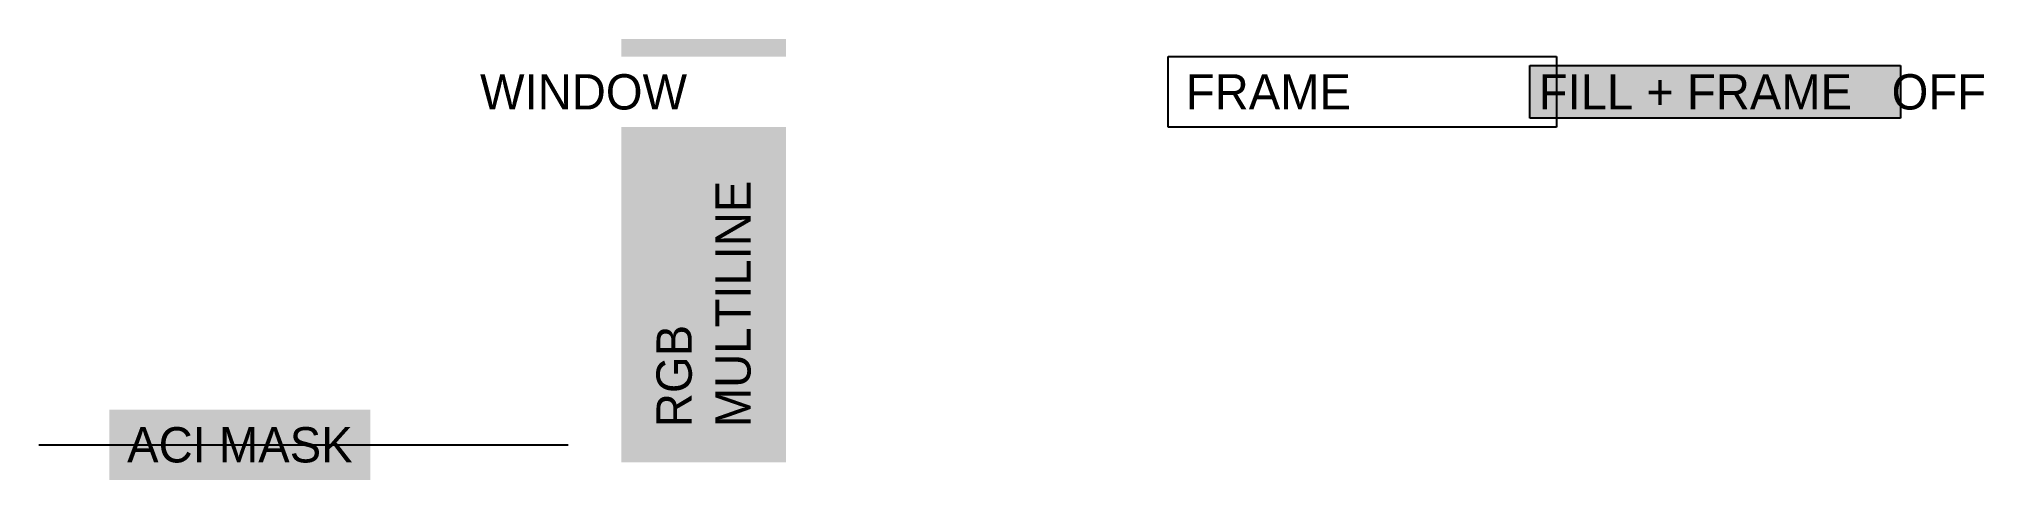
# Model space of a CAD drawing. Extents: x -5 to 105, y -3 to 22.
import ezdxf

# ---------------------------------------------------------------- set-up
doc = ezdxf.new("R2010")
doc.units = 0

msp = doc.modelspace()

# ---------------------------------------------------------------- linework, layer by layer
at = {"color": 5}
msp.add_line((-5, -1), (25, -1), dxfattribs=at)

# ---------------------------------------------------------------- texts
at = {"color": 7, "insert": (30, 0), "char_height": 2, "width": 20, "attachment_point": 1, "rotation": 90, "bg_fill": 1, "box_fill_scale": 2, "bg_fill_color": 3, "bg_fill_true_color": 1193046, "bg_fill_transparency": 0}
msp.add_mtext('RGB\\PMULTILINE', dxfattribs=at)
at = {"color": 7, "insert": (60, 20), "char_height": 2, "width": 20, "attachment_point": 1, "bg_fill": 16}
msp.add_mtext('FRAME', dxfattribs=at)
at = {"color": 7, "insert": (80, 20), "char_height": 2, "width": 20, "attachment_point": 1, "bg_fill": 17, "box_fill_scale": 1.25, "bg_fill_color": 4}
msp.add_mtext('FILL + FRAME', dxfattribs=at)
at = {"color": 7, "insert": (100, 20), "char_height": 2, "width": 20, "attachment_point": 1}
msp.add_mtext('OFF', dxfattribs=at)
at = {"color": 7, "insert": (0, 0), "char_height": 2, "attachment_point": 1, "bg_fill": 1, "box_fill_scale": 1.5, "bg_fill_color": 1}
msp.add_mtext('ACI MASK', dxfattribs=at)

# ---------------------------------------------------------------- next in the draw order: texts
at = {"color": 7, "insert": (20, 20), "char_height": 2, "width": 20, "attachment_point": 1, "bg_fill": 3, "box_fill_scale": 1.5, "bg_fill_color": 2, "bg_fill_true_color": 16711680}
msp.add_mtext('WINDOW', dxfattribs=at)

doc.saveas('drawing.dxf')
